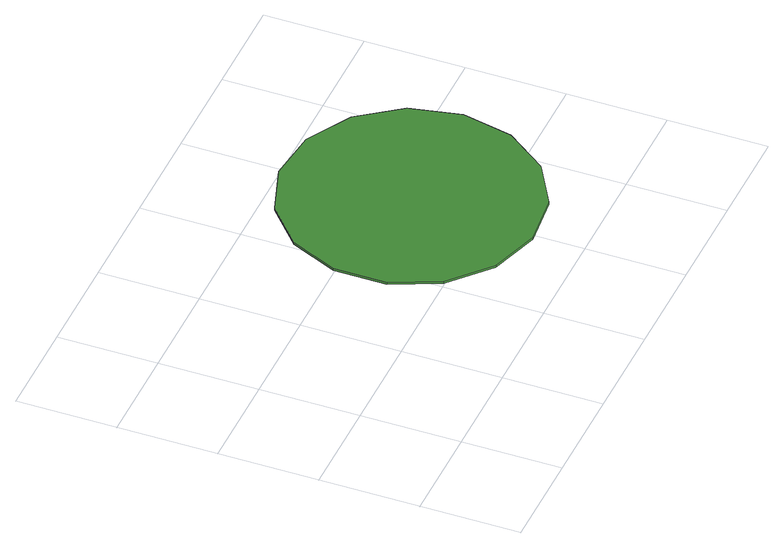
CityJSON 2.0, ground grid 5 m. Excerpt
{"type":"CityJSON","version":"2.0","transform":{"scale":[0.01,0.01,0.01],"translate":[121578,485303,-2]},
"CityObjects":{
"tree1":{"type":"SolitaryVegetationObject","attributes":{"function":"something"}},
"tree2":{"type":"SolitaryVegetationObject","attributes":{"function":"something"},"geometry":[{"type":"MultiSurface","lod":"1","boundaries":[[[0,1,2,3,4,5,6,7,8,9,10,11,12,13,14]],[[15,16,17,18,19,20,21,22,23,24,25,26,27,28,29]],[[0,29,28,1]],[[1,28,27,2]],[[2,27,26,3]],[[3,26,25,4]],[[4,25,24,5]],[[5,24,23,6]],[[6,23,22,7]],[[7,22,21,8]],[[8,21,20,9]],[[9,20,19,10]],[[10,19,18,11]],[[11,18,17,12]],[[12,17,16,13]],[[13,16,15,14]],[[14,15,29,0]]]}]}
},
"vertices":[
[2173,876,82],[2118,1133,82],[1963,1346,82],[1736,1477,82],[1474,1505,82],[1224,1424,82],[1029,1248,82],[922,1008,82],[922,745,82],[1029,505,82],[1224,329,82],[1474,247,82],[1736,275,82],[1963,406,82],[2118,619,82],[2118,619,70],[1963,406,70],[1736,275,70],[1474,247,70],[1224,329,70],[1029,505,70],[922,745,70],[922,1008,70],[1029,1248,70],[1224,1424,70],[1474,1505,70],[1736,1477,70],[1963,1346,70],[2118,1133,70],[2173,876,70]
]}
